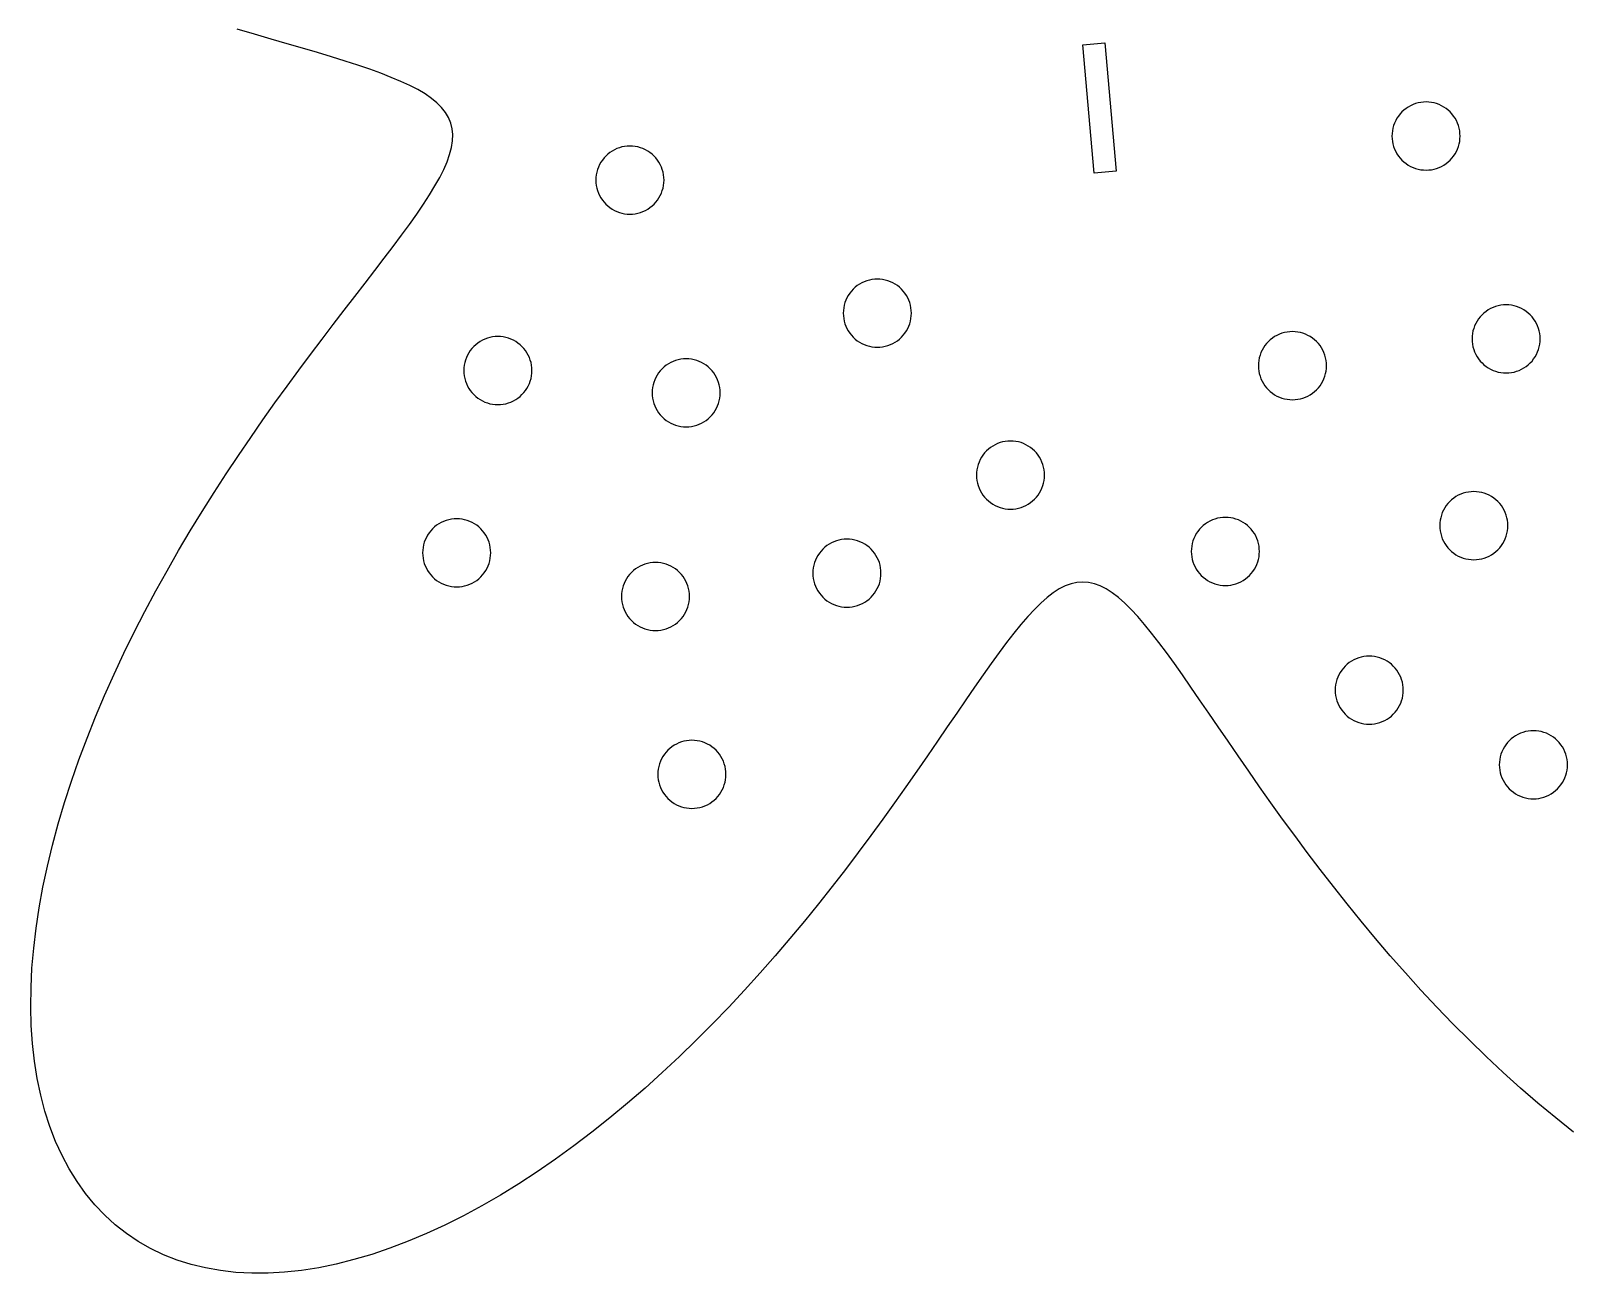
# Model space of a CAD drawing. Header units: millimetres. Extents: x 0 to 411, y 14 to 280.
# Drawn here: x 276.8 to 340, y 15.9 to 67 of the extents above; entities that cross this region are included whole.
import ezdxf

# ---------------------------------------------------------------- set-up
doc = ezdxf.new("R2010")
doc.units = ezdxf.units.MM
doc.layers.add('CUT', color=1, linetype='Continuous')
doc.layers.add('ENGRAVE', color=7, linetype='Continuous')

msp = doc.modelspace()

# ---------------------------------------------------------------- linework, layer by layer
at = {"layer": 'CUT'}
msp.add_lwpolyline([(340.161, 21.693), (339.425, 22.279), (338.697, 22.885), (337.978, 23.508), (337.268, 24.148), (336.568, 24.803), (335.879, 25.472), (335.203, 26.151), (334.539, 26.841), (333.888, 27.538), (333.251, 28.242), (332.628, 28.95), (332.02, 29.661), (331.428, 30.373), (330.85, 31.085), (330.289, 31.794), (329.743, 32.498), (329.213, 33.196), (328.7, 33.887), (328.203, 34.568), (327.722, 35.238), (327.257, 35.894), (326.808, 36.537), (326.375, 37.163), (325.957, 37.771), (325.554, 38.36), (325.166, 38.928), (324.792, 39.474), (324.433, 39.997), (324.086, 40.495), (323.752, 40.967), (323.43, 41.411), (323.119, 41.828), (322.819, 42.215), (322.529, 42.571), (322.249, 42.897), (321.976, 43.19), (321.711, 43.451), (321.452, 43.678), (321.199, 43.871), (320.951, 44.03), (320.707, 44.154), (320.466, 44.242), (320.226, 44.296), (319.988, 44.313), (319.749, 44.296), (319.51, 44.242), (319.268, 44.154), (319.024, 44.03), (318.776, 43.871), (318.523, 43.678), (318.264, 43.451), (317.999, 43.19), (317.727, 42.897), (317.446, 42.571), (317.156, 42.215), (316.856, 41.828), (316.545, 41.411), (316.223, 40.967), (315.889, 40.495), (315.543, 39.997), (315.183, 39.474), (314.809, 38.928), (314.421, 38.36), (314.018, 37.771), (313.6, 37.163), (313.167, 36.537), (312.718, 35.894), (312.253, 35.238), (311.772, 34.568), (311.275, 33.887), (310.762, 33.196), (310.232, 32.498), (309.686, 31.794), (309.125, 31.085), (308.547, 30.373), (307.955, 29.661), (307.347, 28.95), (306.724, 28.242), (306.087, 27.538), (305.436, 26.841), (304.772, 26.151), (304.096, 25.472), (303.407, 24.803), (302.707, 24.148), (301.997, 23.508), (301.278, 22.885), (300.55, 22.279), (299.814, 21.693), (299.071, 21.128), (298.322, 20.585), (297.569, 20.067), (296.813, 19.573), (296.053, 19.106), (295.293, 18.667), (294.532, 18.256), (293.772, 17.875), (293.015, 17.526), (292.261, 17.208), (291.511, 16.923), (290.768, 16.671), (290.032, 16.453), (289.304, 16.27), (288.586, 16.123), (287.879, 16.012), (287.184, 15.936), (286.503, 15.897), (285.836, 15.895), (285.186, 15.93), (284.552, 16.002), (283.936, 16.111), (283.34, 16.257), (282.764, 16.439), (282.21, 16.658), (281.678, 16.913), (281.169, 17.203), (280.684, 17.529), (280.225, 17.889), (279.791, 18.283), (279.385, 18.71), (279.005, 19.17), (278.654, 19.662), (278.331, 20.184), (278.037, 20.735), (277.773, 21.316), (277.539, 21.924), (277.335, 22.559), (277.161, 23.219), (277.018, 23.903), (276.906, 24.609), (276.824, 25.338), (276.773, 26.086), (276.752, 26.854), (276.762, 27.638), (276.802, 28.439), (276.871, 29.255), (276.97, 30.083), (277.097, 30.923), (277.252, 31.774), (277.435, 32.633), (277.645, 33.499), (277.88, 34.372), (278.141, 35.248), (278.425, 36.128), (278.733, 37.009), (279.063, 37.89), (279.414, 38.77), (279.785, 39.647), (280.174, 40.52), (280.581, 41.387), (281.004, 42.249), (281.441, 43.102), (281.892, 43.947), (282.354, 44.781), (282.826, 45.605), (283.308, 46.416), (283.796, 47.214), (284.29, 47.997), (284.788, 48.766), (285.289, 49.519), (285.79, 50.256), (286.291, 50.976), (286.789, 51.677), (287.283, 52.36), (287.771, 53.025), (288.252, 53.67), (288.724, 54.295), (289.185, 54.901), (289.635, 55.486), (290.071, 56.051), (290.491, 56.596), (290.895, 57.12), (291.281, 57.624), (291.648, 58.108), (291.993, 58.571), (292.316, 59.015), (292.616, 59.439), (292.892, 59.843), (293.141, 60.23), (293.364, 60.597), (293.559, 60.947), (293.725, 61.28), (293.861, 61.596), (293.966, 61.896), (294.041, 62.181), (294.083, 62.452), (294.093, 62.709), (294.069, 62.953), (294.013, 63.185), (293.922, 63.407), (293.797, 63.618), (293.638, 63.82), (293.445, 64.014), (293.217, 64.201), (292.955, 64.382), (292.66, 64.558), (292.33, 64.729), (291.967, 64.898), (291.57, 65.064), (291.142, 65.23), (290.681, 65.396), (290.189, 65.562), (289.667, 65.731), (289.115, 65.903), (288.534, 66.079), (287.926, 66.26), (287.291, 66.446), (286.63, 66.64), (285.946, 66.841), (285.238, 67.05)], dxfattribs=at)
for points in [[(335.427, 62.218), (335.457, 62.324), (335.478, 62.432), (335.491, 62.541), (335.496, 62.651), (335.491, 62.76), (335.478, 62.87), (335.457, 62.977), (335.427, 63.083), (335.389, 63.186), (335.343, 63.286), (335.289, 63.382), (335.228, 63.474), (335.16, 63.56), (335.086, 63.641), (335.005, 63.715), (334.919, 63.783), (334.827, 63.844), (334.731, 63.898), (334.631, 63.944), (334.528, 63.982), (334.423, 64.012), (334.315, 64.033), (334.206, 64.046), (334.096, 64.051), (333.986, 64.046), (333.877, 64.033), (333.769, 64.012), (333.663, 63.982), (333.56, 63.944), (333.46, 63.898), (333.364, 63.844), (333.273, 63.783), (333.186, 63.715), (333.106, 63.641), (333.031, 63.56), (332.963, 63.474), (332.902, 63.382), (332.848, 63.286), (332.802, 63.186), (332.764, 63.083), (332.734, 62.977), (332.713, 62.87), (332.7, 62.76), (332.696, 62.651), (332.7, 62.541), (332.713, 62.432), (332.734, 62.324), (332.764, 62.218), (332.802, 62.115), (332.848, 62.015), (332.902, 61.919), (332.963, 61.828), (333.031, 61.741), (333.106, 61.661), (333.186, 61.586), (333.273, 61.518), (333.364, 61.457), (333.46, 61.403), (333.56, 61.357), (333.663, 61.319), (333.769, 61.289), (333.877, 61.268), (333.986, 61.255), (334.096, 61.251), (334.206, 61.255), (334.315, 61.268), (334.423, 61.289), (334.528, 61.319), (334.631, 61.357), (334.731, 61.403), (334.827, 61.457), (334.919, 61.518), (335.005, 61.586), (335.086, 61.661), (335.16, 61.741), (335.228, 61.828), (335.289, 61.919), (335.343, 62.015), (335.389, 62.115), (335.427, 62.218)], [(302.708, 60.407), (302.738, 60.513), (302.76, 60.621), (302.773, 60.73), (302.777, 60.84), (302.773, 60.95), (302.76, 61.059), (302.738, 61.167), (302.708, 61.272), (302.67, 61.376), (302.624, 61.475), (302.571, 61.571), (302.509, 61.663), (302.441, 61.749), (302.367, 61.83), (302.286, 61.904), (302.2, 61.972), (302.108, 62.034), (302.012, 62.087), (301.913, 62.133), (301.809, 62.171), (301.704, 62.201), (301.596, 62.223), (301.487, 62.235), (301.377, 62.24), (301.267, 62.235), (301.158, 62.223), (301.05, 62.201), (300.944, 62.171), (300.841, 62.133), (300.741, 62.087), (300.645, 62.034), (300.554, 61.972), (300.468, 61.904), (300.387, 61.83), (300.312, 61.749), (300.244, 61.663), (300.183, 61.571), (300.129, 61.475), (300.083, 61.376), (300.045, 61.272), (300.016, 61.167), (299.994, 61.059), (299.981, 60.95), (299.977, 60.84), (299.981, 60.73), (299.994, 60.621), (300.016, 60.513), (300.045, 60.407), (300.083, 60.304), (300.129, 60.204), (300.183, 60.108), (300.244, 60.017), (300.312, 59.931), (300.387, 59.85), (300.468, 59.775), (300.554, 59.707), (300.645, 59.646), (300.741, 59.592), (300.841, 59.546), (300.944, 59.508), (301.05, 59.478), (301.158, 59.457), (301.267, 59.444), (301.377, 59.44), (301.487, 59.444), (301.596, 59.457), (301.704, 59.478), (301.809, 59.508), (301.913, 59.546), (302.012, 59.592), (302.108, 59.646), (302.2, 59.707), (302.286, 59.775), (302.367, 59.85), (302.441, 59.931), (302.509, 60.017), (302.571, 60.108), (302.624, 60.204), (302.67, 60.304), (302.708, 60.407)], [(312.838, 54.833), (312.876, 54.936), (312.906, 55.042), (312.927, 55.149), (312.94, 55.259), (312.944, 55.368), (312.94, 55.478), (312.927, 55.587), (312.906, 55.695), (312.876, 55.801), (312.838, 55.904), (312.792, 56.004), (312.738, 56.1), (312.677, 56.191), (312.609, 56.278), (312.534, 56.358), (312.454, 56.433), (312.367, 56.501), (312.276, 56.562), (312.18, 56.616), (312.08, 56.662), (311.977, 56.7), (311.871, 56.73), (311.763, 56.751), (311.654, 56.764), (311.544, 56.768), (311.435, 56.764), (311.325, 56.751), (311.218, 56.73), (311.112, 56.7), (311.009, 56.662), (310.909, 56.616), (310.813, 56.562), (310.722, 56.501), (310.635, 56.433), (310.554, 56.358), (310.48, 56.278), (310.412, 56.191), (310.351, 56.1), (310.297, 56.004), (310.251, 55.904), (310.213, 55.801), (310.183, 55.695), (310.162, 55.587), (310.149, 55.478), (310.144, 55.368), (310.149, 55.259), (310.162, 55.149), (310.183, 55.042), (310.213, 54.936), (310.251, 54.833), (310.297, 54.733), (310.351, 54.637), (310.412, 54.546), (310.48, 54.459), (310.554, 54.378), (310.635, 54.304), (310.722, 54.236), (310.813, 54.175), (310.909, 54.121), (311.009, 54.075), (311.112, 54.037), (311.218, 54.007), (311.325, 53.986), (311.435, 53.973), (311.544, 53.968), (311.654, 53.973), (311.763, 53.986), (311.871, 54.007), (311.977, 54.037), (312.08, 54.075), (312.18, 54.121), (312.276, 54.175), (312.367, 54.236), (312.454, 54.304), (312.534, 54.378), (312.609, 54.459), (312.677, 54.546), (312.738, 54.637), (312.792, 54.733), (312.838, 54.833)], [(338.68, 53.775), (338.718, 53.878), (338.748, 53.984), (338.769, 54.092), (338.782, 54.201), (338.787, 54.311), (338.782, 54.42), (338.769, 54.53), (338.748, 54.637), (338.718, 54.743), (338.68, 54.846), (338.634, 54.946), (338.58, 55.042), (338.519, 55.134), (338.451, 55.22), (338.377, 55.301), (338.296, 55.375), (338.21, 55.443), (338.118, 55.504), (338.022, 55.558), (337.922, 55.604), (337.819, 55.642), (337.714, 55.672), (337.606, 55.693), (337.497, 55.706), (337.387, 55.711), (337.277, 55.706), (337.168, 55.693), (337.06, 55.672), (336.954, 55.642), (336.851, 55.604), (336.751, 55.558), (336.655, 55.504), (336.564, 55.443), (336.477, 55.375), (336.397, 55.301), (336.322, 55.22), (336.254, 55.134), (336.193, 55.042), (336.139, 54.946), (336.093, 54.846), (336.055, 54.743), (336.025, 54.637), (336.004, 54.53), (335.991, 54.42), (335.987, 54.311), (335.991, 54.201), (336.004, 54.092), (336.025, 53.984), (336.055, 53.878), (336.093, 53.775), (336.139, 53.675), (336.193, 53.579), (336.254, 53.488), (336.322, 53.401), (336.397, 53.321), (336.477, 53.246), (336.564, 53.178), (336.655, 53.117), (336.751, 53.063), (336.851, 53.017), (336.954, 52.979), (337.06, 52.949), (337.168, 52.928), (337.277, 52.915), (337.387, 52.911), (337.497, 52.915), (337.606, 52.928), (337.714, 52.949), (337.819, 52.979), (337.922, 53.017), (338.022, 53.063), (338.118, 53.117), (338.21, 53.178), (338.296, 53.246), (338.377, 53.321), (338.451, 53.401), (338.519, 53.488), (338.58, 53.579), (338.634, 53.675), (338.68, 53.775)], [(329.899, 52.673), (329.937, 52.776), (329.967, 52.882), (329.988, 52.99), (330.001, 53.099), (330.006, 53.209), (330.001, 53.319), (329.988, 53.428), (329.967, 53.536), (329.937, 53.642), (329.899, 53.745), (329.853, 53.844), (329.799, 53.94), (329.738, 54.032), (329.67, 54.118), (329.596, 54.199), (329.515, 54.273), (329.428, 54.342), (329.337, 54.403), (329.241, 54.456), (329.141, 54.502), (329.038, 54.54), (328.932, 54.57), (328.825, 54.592), (328.715, 54.605), (328.606, 54.609), (328.496, 54.605), (328.387, 54.592), (328.279, 54.57), (328.173, 54.54), (328.07, 54.502), (327.97, 54.456), (327.874, 54.403), (327.783, 54.342), (327.696, 54.273), (327.616, 54.199), (327.541, 54.118), (327.473, 54.032), (327.412, 53.94), (327.358, 53.844), (327.312, 53.745), (327.274, 53.642), (327.244, 53.536), (327.223, 53.428), (327.21, 53.319), (327.206, 53.209), (327.21, 53.099), (327.223, 52.99), (327.244, 52.882), (327.274, 52.776), (327.312, 52.673), (327.358, 52.573), (327.412, 52.477), (327.473, 52.386), (327.541, 52.3), (327.616, 52.219), (327.696, 52.144), (327.783, 52.076), (327.874, 52.015), (327.97, 51.961), (328.07, 51.915), (328.173, 51.877), (328.279, 51.848), (328.387, 51.826), (328.496, 51.813), (328.606, 51.809), (328.715, 51.813), (328.825, 51.826), (328.932, 51.848), (329.038, 51.877), (329.141, 51.915), (329.241, 51.961), (329.337, 52.015), (329.428, 52.076), (329.515, 52.144), (329.596, 52.219), (329.67, 52.3), (329.738, 52.386), (329.799, 52.477), (329.853, 52.573), (329.899, 52.673)], [(297.243, 52.473), (297.281, 52.576), (297.311, 52.682), (297.332, 52.79), (297.345, 52.899), (297.35, 53.009), (297.345, 53.119), (297.332, 53.228), (297.311, 53.336), (297.281, 53.441), (297.243, 53.545), (297.197, 53.644), (297.143, 53.74), (297.082, 53.832), (297.014, 53.918), (296.94, 53.999), (296.859, 54.073), (296.772, 54.141), (296.681, 54.202), (296.585, 54.256), (296.485, 54.302), (296.382, 54.34), (296.276, 54.37), (296.169, 54.392), (296.059, 54.404), (295.95, 54.409), (295.84, 54.404), (295.731, 54.392), (295.623, 54.37), (295.517, 54.34), (295.414, 54.302), (295.314, 54.256), (295.218, 54.202), (295.127, 54.141), (295.04, 54.073), (294.96, 53.999), (294.885, 53.918), (294.817, 53.832), (294.756, 53.74), (294.702, 53.644), (294.656, 53.545), (294.618, 53.441), (294.588, 53.336), (294.567, 53.228), (294.554, 53.119), (294.55, 53.009), (294.554, 52.899), (294.567, 52.79), (294.588, 52.682), (294.618, 52.576), (294.656, 52.473), (294.702, 52.373), (294.756, 52.277), (294.817, 52.186), (294.885, 52.1), (294.96, 52.019), (295.04, 51.944), (295.127, 51.876), (295.218, 51.815), (295.314, 51.761), (295.414, 51.715), (295.517, 51.677), (295.623, 51.647), (295.731, 51.626), (295.84, 51.613), (295.95, 51.609), (296.059, 51.613), (296.169, 51.626), (296.276, 51.647), (296.382, 51.677), (296.485, 51.715), (296.585, 51.761), (296.681, 51.815), (296.772, 51.876), (296.859, 51.944), (296.94, 52.019), (297.014, 52.1), (297.082, 52.186), (297.143, 52.277), (297.197, 52.373), (297.243, 52.473)], [(304.98, 51.556), (305.019, 51.659), (305.048, 51.765), (305.07, 51.873), (305.083, 51.982), (305.087, 52.092), (305.083, 52.201), (305.07, 52.311), (305.048, 52.418), (305.019, 52.524), (304.98, 52.627), (304.934, 52.727), (304.881, 52.823), (304.82, 52.915), (304.752, 53.001), (304.677, 53.082), (304.596, 53.156), (304.51, 53.224), (304.419, 53.285), (304.323, 53.339), (304.223, 53.385), (304.12, 53.423), (304.014, 53.453), (303.906, 53.474), (303.797, 53.487), (303.687, 53.492), (303.577, 53.487), (303.468, 53.474), (303.36, 53.453), (303.254, 53.423), (303.151, 53.385), (303.051, 53.339), (302.956, 53.285), (302.864, 53.224), (302.778, 53.156), (302.697, 53.082), (302.622, 53.001), (302.554, 52.915), (302.493, 52.823), (302.44, 52.727), (302.394, 52.627), (302.356, 52.524), (302.326, 52.418), (302.304, 52.311), (302.291, 52.201), (302.287, 52.092), (302.291, 51.982), (302.304, 51.873), (302.326, 51.765), (302.356, 51.659), (302.394, 51.556), (302.44, 51.456), (302.493, 51.36), (302.554, 51.269), (302.622, 51.182), (302.697, 51.102), (302.778, 51.027), (302.864, 50.959), (302.956, 50.898), (303.051, 50.844), (303.151, 50.798), (303.254, 50.76), (303.36, 50.73), (303.468, 50.709), (303.577, 50.696), (303.687, 50.692), (303.797, 50.696), (303.906, 50.709), (304.014, 50.73), (304.12, 50.76), (304.223, 50.798), (304.323, 50.844), (304.419, 50.898), (304.51, 50.959), (304.596, 51.027), (304.677, 51.102), (304.752, 51.182), (304.82, 51.269), (304.881, 51.36), (304.934, 51.456), (304.98, 51.556)], [(318.35, 48.279), (318.38, 48.385), (318.401, 48.493), (318.414, 48.602), (318.418, 48.712), (318.414, 48.822), (318.401, 48.931), (318.38, 49.039), (318.35, 49.145), (318.312, 49.248), (318.266, 49.348), (318.212, 49.444), (318.151, 49.535), (318.083, 49.621), (318.008, 49.702), (317.928, 49.777), (317.841, 49.845), (317.75, 49.906), (317.654, 49.959), (317.554, 50.005), (317.451, 50.044), (317.345, 50.073), (317.237, 50.095), (317.128, 50.108), (317.018, 50.112), (316.909, 50.108), (316.799, 50.095), (316.692, 50.073), (316.586, 50.044), (316.483, 50.005), (316.383, 49.959), (316.287, 49.906), (316.195, 49.845), (316.109, 49.777), (316.028, 49.702), (315.954, 49.621), (315.886, 49.535), (315.825, 49.444), (315.771, 49.348), (315.725, 49.248), (315.687, 49.145), (315.657, 49.039), (315.636, 48.931), (315.623, 48.822), (315.618, 48.712), (315.623, 48.602), (315.636, 48.493), (315.657, 48.385), (315.687, 48.279), (315.725, 48.176), (315.771, 48.076), (315.825, 47.981), (315.886, 47.889), (315.954, 47.803), (316.028, 47.722), (316.109, 47.647), (316.195, 47.579), (316.287, 47.518), (316.383, 47.465), (316.483, 47.419), (316.586, 47.381), (316.692, 47.351), (316.799, 47.329), (316.909, 47.316), (317.018, 47.312), (317.128, 47.316), (317.237, 47.329), (317.345, 47.351), (317.451, 47.381), (317.554, 47.419), (317.654, 47.465), (317.75, 47.518), (317.841, 47.579), (317.928, 47.647), (318.008, 47.722), (318.083, 47.803), (318.151, 47.889), (318.212, 47.981), (318.266, 48.076), (318.312, 48.176), (318.35, 48.279)], [(337.352, 46.096), (337.39, 46.199), (337.419, 46.305), (337.441, 46.413), (337.454, 46.522), (337.458, 46.632), (337.454, 46.741), (337.441, 46.851), (337.419, 46.958), (337.39, 47.064), (337.352, 47.167), (337.306, 47.267), (337.252, 47.363), (337.191, 47.454), (337.123, 47.541), (337.048, 47.622), (336.967, 47.696), (336.881, 47.764), (336.79, 47.825), (336.694, 47.879), (336.594, 47.925), (336.491, 47.963), (336.385, 47.993), (336.277, 48.014), (336.168, 48.027), (336.058, 48.032), (335.948, 48.027), (335.839, 48.014), (335.731, 47.993), (335.626, 47.963), (335.522, 47.925), (335.423, 47.879), (335.327, 47.825), (335.235, 47.764), (335.149, 47.696), (335.068, 47.622), (334.994, 47.541), (334.926, 47.454), (334.864, 47.363), (334.811, 47.267), (334.765, 47.167), (334.727, 47.064), (334.697, 46.958), (334.675, 46.851), (334.662, 46.741), (334.658, 46.632), (334.662, 46.522), (334.675, 46.413), (334.697, 46.305), (334.727, 46.199), (334.765, 46.096), (334.811, 45.996), (334.864, 45.9), (334.926, 45.809), (334.994, 45.722), (335.068, 45.642), (335.149, 45.567), (335.235, 45.499), (335.327, 45.438), (335.423, 45.384), (335.522, 45.338), (335.626, 45.3), (335.731, 45.27), (335.839, 45.249), (335.948, 45.236), (336.058, 45.232), (336.168, 45.236), (336.277, 45.249), (336.385, 45.27), (336.491, 45.3), (336.594, 45.338), (336.694, 45.384), (336.79, 45.438), (336.881, 45.499), (336.967, 45.567), (337.048, 45.642), (337.123, 45.722), (337.191, 45.809), (337.252, 45.9), (337.306, 45.996), (337.352, 46.096)], [(295.588, 45.082), (295.617, 45.187), (295.639, 45.295), (295.652, 45.404), (295.656, 45.514), (295.652, 45.624), (295.639, 45.733), (295.617, 45.841), (295.588, 45.947), (295.549, 46.05), (295.503, 46.15), (295.45, 46.246), (295.389, 46.337), (295.321, 46.423), (295.246, 46.504), (295.165, 46.579), (295.079, 46.647), (294.988, 46.708), (294.892, 46.762), (294.792, 46.808), (294.689, 46.846), (294.583, 46.876), (294.475, 46.897), (294.366, 46.91), (294.256, 46.914), (294.146, 46.91), (294.037, 46.897), (293.929, 46.876), (293.823, 46.846), (293.72, 46.808), (293.62, 46.762), (293.525, 46.708), (293.433, 46.647), (293.347, 46.579), (293.266, 46.504), (293.191, 46.423), (293.123, 46.337), (293.062, 46.246), (293.009, 46.15), (292.963, 46.05), (292.925, 45.947), (292.895, 45.841), (292.873, 45.733), (292.86, 45.624), (292.856, 45.514), (292.86, 45.404), (292.873, 45.295), (292.895, 45.187), (292.925, 45.082), (292.963, 44.978), (293.009, 44.879), (293.062, 44.783), (293.123, 44.691), (293.191, 44.605), (293.266, 44.524), (293.347, 44.45), (293.433, 44.382), (293.525, 44.321), (293.62, 44.267), (293.72, 44.221), (293.823, 44.183), (293.929, 44.153), (294.037, 44.131), (294.146, 44.119), (294.256, 44.114), (294.366, 44.119), (294.475, 44.131), (294.583, 44.153), (294.689, 44.183), (294.792, 44.221), (294.892, 44.267), (294.988, 44.321), (295.079, 44.382), (295.165, 44.45), (295.246, 44.524), (295.321, 44.605), (295.389, 44.691), (295.45, 44.783), (295.503, 44.879), (295.549, 44.978), (295.588, 45.082)], [(327.142, 45.037), (327.18, 45.14), (327.21, 45.246), (327.231, 45.353), (327.244, 45.463), (327.249, 45.572), (327.244, 45.682), (327.231, 45.791), (327.21, 45.899), (327.18, 46.005), (327.142, 46.108), (327.096, 46.208), (327.042, 46.304), (326.981, 46.395), (326.913, 46.482), (326.838, 46.562), (326.758, 46.637), (326.671, 46.705), (326.58, 46.766), (326.484, 46.82), (326.384, 46.866), (326.281, 46.904), (326.175, 46.934), (326.068, 46.955), (325.958, 46.968), (325.849, 46.972), (325.739, 46.968), (325.63, 46.955), (325.522, 46.934), (325.416, 46.904), (325.313, 46.866), (325.213, 46.82), (325.117, 46.766), (325.026, 46.705), (324.939, 46.637), (324.859, 46.562), (324.784, 46.482), (324.716, 46.395), (324.655, 46.304), (324.601, 46.208), (324.555, 46.108), (324.517, 46.005), (324.487, 45.899), (324.466, 45.791), (324.453, 45.682), (324.449, 45.572), (324.453, 45.463), (324.466, 45.353), (324.487, 45.246), (324.517, 45.14), (324.555, 45.037), (324.601, 44.937), (324.655, 44.841), (324.716, 44.75), (324.784, 44.663), (324.859, 44.583), (324.939, 44.508), (325.026, 44.44), (325.117, 44.379), (325.213, 44.325), (325.313, 44.279), (325.416, 44.241), (325.522, 44.211), (325.63, 44.19), (325.739, 44.177), (325.849, 44.172), (325.958, 44.177), (326.068, 44.19), (326.175, 44.211), (326.281, 44.241), (326.384, 44.279), (326.484, 44.325), (326.58, 44.379), (326.671, 44.44), (326.758, 44.508), (326.838, 44.583), (326.913, 44.663), (326.981, 44.75), (327.042, 44.841), (327.096, 44.937), (327.142, 45.037)], [(311.627, 44.246), (311.657, 44.351), (311.678, 44.459), (311.691, 44.568), (311.695, 44.678), (311.691, 44.788), (311.678, 44.897), (311.657, 45.005), (311.627, 45.111), (311.589, 45.214), (311.543, 45.314), (311.489, 45.41), (311.428, 45.501), (311.36, 45.587), (311.285, 45.668), (311.205, 45.743), (311.118, 45.811), (311.027, 45.872), (310.931, 45.926), (310.831, 45.972), (310.728, 46.01), (310.622, 46.04), (310.514, 46.061), (310.405, 46.074), (310.295, 46.078), (310.185, 46.074), (310.076, 46.061), (309.969, 46.04), (309.863, 46.01), (309.76, 45.972), (309.66, 45.926), (309.564, 45.872), (309.472, 45.811), (309.386, 45.743), (309.305, 45.668), (309.231, 45.587), (309.163, 45.501), (309.102, 45.41), (309.048, 45.314), (309.002, 45.214), (308.964, 45.111), (308.934, 45.005), (308.913, 44.897), (308.9, 44.788), (308.895, 44.678), (308.9, 44.568), (308.913, 44.459), (308.934, 44.351), (308.964, 44.246), (309.002, 44.143), (309.048, 44.043), (309.102, 43.947), (309.163, 43.855), (309.231, 43.769), (309.305, 43.688), (309.386, 43.614), (309.472, 43.546), (309.564, 43.485), (309.66, 43.431), (309.76, 43.385), (309.863, 43.347), (309.969, 43.317), (310.076, 43.296), (310.185, 43.283), (310.295, 43.278), (310.405, 43.283), (310.514, 43.296), (310.622, 43.317), (310.728, 43.347), (310.831, 43.385), (310.931, 43.431), (311.027, 43.485), (311.118, 43.546), (311.205, 43.614), (311.285, 43.688), (311.36, 43.769), (311.428, 43.855), (311.489, 43.947), (311.543, 44.043), (311.589, 44.143), (311.627, 44.246)], [(303.758, 43.286), (303.788, 43.392), (303.809, 43.5), (303.822, 43.609), (303.826, 43.719), (303.822, 43.828), (303.809, 43.938), (303.788, 44.045), (303.758, 44.151), (303.72, 44.254), (303.674, 44.354), (303.62, 44.45), (303.559, 44.542), (303.491, 44.628), (303.416, 44.709), (303.336, 44.783), (303.249, 44.851), (303.158, 44.912), (303.062, 44.966), (302.962, 45.012), (302.859, 45.05), (302.753, 45.08), (302.645, 45.101), (302.536, 45.114), (302.426, 45.119), (302.317, 45.114), (302.207, 45.101), (302.1, 45.08), (301.994, 45.05), (301.891, 45.012), (301.791, 44.966), (301.695, 44.912), (301.603, 44.851), (301.517, 44.783), (301.436, 44.709), (301.362, 44.628), (301.294, 44.542), (301.233, 44.45), (301.179, 44.354), (301.133, 44.254), (301.095, 44.151), (301.065, 44.045), (301.044, 43.938), (301.031, 43.828), (301.026, 43.719), (301.031, 43.609), (301.044, 43.5), (301.065, 43.392), (301.095, 43.286), (301.133, 43.183), (301.179, 43.083), (301.233, 42.987), (301.294, 42.896), (301.362, 42.809), (301.436, 42.729), (301.517, 42.654), (301.603, 42.586), (301.695, 42.525), (301.791, 42.471), (301.891, 42.425), (301.994, 42.387), (302.1, 42.357), (302.207, 42.336), (302.317, 42.323), (302.426, 42.319), (302.536, 42.323), (302.645, 42.336), (302.753, 42.357), (302.859, 42.387), (302.962, 42.425), (303.062, 42.471), (303.158, 42.525), (303.249, 42.586), (303.336, 42.654), (303.416, 42.729), (303.491, 42.809), (303.559, 42.896), (303.62, 42.987), (303.674, 43.083), (303.72, 43.183), (303.758, 43.286)], [(333.055, 39.332), (333.093, 39.435), (333.123, 39.541), (333.144, 39.649), (333.157, 39.758), (333.161, 39.868), (333.157, 39.977), (333.144, 40.087), (333.123, 40.194), (333.093, 40.3), (333.055, 40.403), (333.009, 40.503), (332.955, 40.599), (332.894, 40.691), (332.826, 40.777), (332.751, 40.858), (332.67, 40.932), (332.584, 41), (332.493, 41.061), (332.397, 41.115), (332.297, 41.161), (332.194, 41.199), (332.088, 41.229), (331.98, 41.25), (331.871, 41.263), (331.761, 41.268), (331.651, 41.263), (331.542, 41.25), (331.434, 41.229), (331.329, 41.199), (331.225, 41.161), (331.126, 41.115), (331.03, 41.061), (330.938, 41), (330.852, 40.932), (330.771, 40.858), (330.697, 40.777), (330.629, 40.691), (330.568, 40.599), (330.514, 40.503), (330.468, 40.403), (330.43, 40.3), (330.4, 40.194), (330.378, 40.087), (330.366, 39.977), (330.361, 39.868), (330.366, 39.758), (330.378, 39.649), (330.4, 39.541), (330.43, 39.435), (330.468, 39.332), (330.514, 39.232), (330.568, 39.136), (330.629, 39.045), (330.697, 38.958), (330.771, 38.878), (330.852, 38.803), (330.938, 38.735), (331.03, 38.674), (331.126, 38.62), (331.225, 38.574), (331.329, 38.536), (331.434, 38.506), (331.542, 38.485), (331.651, 38.472), (331.761, 38.468), (331.871, 38.472), (331.98, 38.485), (332.088, 38.506), (332.194, 38.536), (332.297, 38.574), (332.397, 38.62), (332.493, 38.674), (332.584, 38.735), (332.67, 38.803), (332.751, 38.878), (332.826, 38.958), (332.894, 39.045), (332.955, 39.136), (333.009, 39.232), (333.055, 39.332)], [(339.801, 36.265), (339.839, 36.368), (339.869, 36.474), (339.89, 36.582), (339.903, 36.691), (339.908, 36.801), (339.903, 36.91), (339.89, 37.02), (339.869, 37.127), (339.839, 37.233), (339.801, 37.336), (339.755, 37.436), (339.701, 37.532), (339.64, 37.624), (339.572, 37.71), (339.498, 37.791), (339.417, 37.865), (339.331, 37.933), (339.239, 37.994), (339.143, 38.048), (339.043, 38.094), (338.94, 38.132), (338.834, 38.162), (338.727, 38.183), (338.617, 38.196), (338.508, 38.201), (338.398, 38.196), (338.289, 38.183), (338.181, 38.162), (338.075, 38.132), (337.972, 38.094), (337.872, 38.048), (337.776, 37.994), (337.685, 37.933), (337.598, 37.865), (337.518, 37.791), (337.443, 37.71), (337.375, 37.624), (337.314, 37.532), (337.26, 37.436), (337.214, 37.336), (337.176, 37.233), (337.146, 37.127), (337.125, 37.02), (337.112, 36.91), (337.108, 36.801), (337.112, 36.691), (337.125, 36.582), (337.146, 36.474), (337.176, 36.368), (337.214, 36.265), (337.26, 36.165), (337.314, 36.069), (337.375, 35.978), (337.443, 35.891), (337.518, 35.811), (337.598, 35.736), (337.685, 35.668), (337.776, 35.607), (337.872, 35.553), (337.972, 35.507), (338.075, 35.469), (338.181, 35.439), (338.289, 35.418), (338.398, 35.405), (338.508, 35.401), (338.617, 35.405), (338.727, 35.418), (338.834, 35.439), (338.94, 35.469), (339.043, 35.507), (339.143, 35.553), (339.239, 35.607), (339.331, 35.668), (339.417, 35.736), (339.498, 35.811), (339.572, 35.891), (339.64, 35.978), (339.701, 36.069), (339.755, 36.165), (339.801, 36.265)], [(305.255, 35.974), (305.285, 36.08), (305.307, 36.188), (305.32, 36.297), (305.324, 36.407), (305.32, 36.517), (305.307, 36.626), (305.285, 36.734), (305.255, 36.84), (305.217, 36.943), (305.171, 37.043), (305.118, 37.138), (305.057, 37.23), (304.988, 37.316), (304.914, 37.397), (304.833, 37.472), (304.747, 37.54), (304.655, 37.601), (304.559, 37.654), (304.46, 37.7), (304.357, 37.738), (304.251, 37.768), (304.143, 37.79), (304.034, 37.803), (303.924, 37.807), (303.814, 37.803), (303.705, 37.79), (303.597, 37.768), (303.491, 37.738), (303.388, 37.7), (303.288, 37.654), (303.192, 37.601), (303.101, 37.54), (303.015, 37.472), (302.934, 37.397), (302.859, 37.316), (302.791, 37.23), (302.73, 37.138), (302.676, 37.043), (302.63, 36.943), (302.592, 36.84), (302.563, 36.734), (302.541, 36.626), (302.528, 36.517), (302.524, 36.407), (302.528, 36.297), (302.541, 36.188), (302.563, 36.08), (302.592, 35.974), (302.63, 35.871), (302.676, 35.771), (302.73, 35.675), (302.791, 35.584), (302.859, 35.498), (302.934, 35.417), (303.015, 35.342), (303.101, 35.274), (303.192, 35.213), (303.288, 35.16), (303.388, 35.114), (303.491, 35.075), (303.597, 35.046), (303.705, 35.024), (303.814, 35.011), (303.924, 35.007), (304.034, 35.011), (304.143, 35.024), (304.251, 35.046), (304.357, 35.075), (304.46, 35.114), (304.559, 35.16), (304.655, 35.213), (304.747, 35.274), (304.833, 35.342), (304.914, 35.417), (304.988, 35.498), (305.057, 35.584), (305.118, 35.675), (305.171, 35.771), (305.217, 35.871), (305.255, 35.974)]]:
    msp.add_lwpolyline(points, close=True, dxfattribs=at)
at = {"layer": 'ENGRAVE'}
msp.add_lwpolyline([(320.457, 61.126), (319.994, 66.406), (320.89, 66.484), (321.354, 61.205), (320.457, 61.126)], close=True, dxfattribs=at)

doc.saveas('drawing.dxf')
